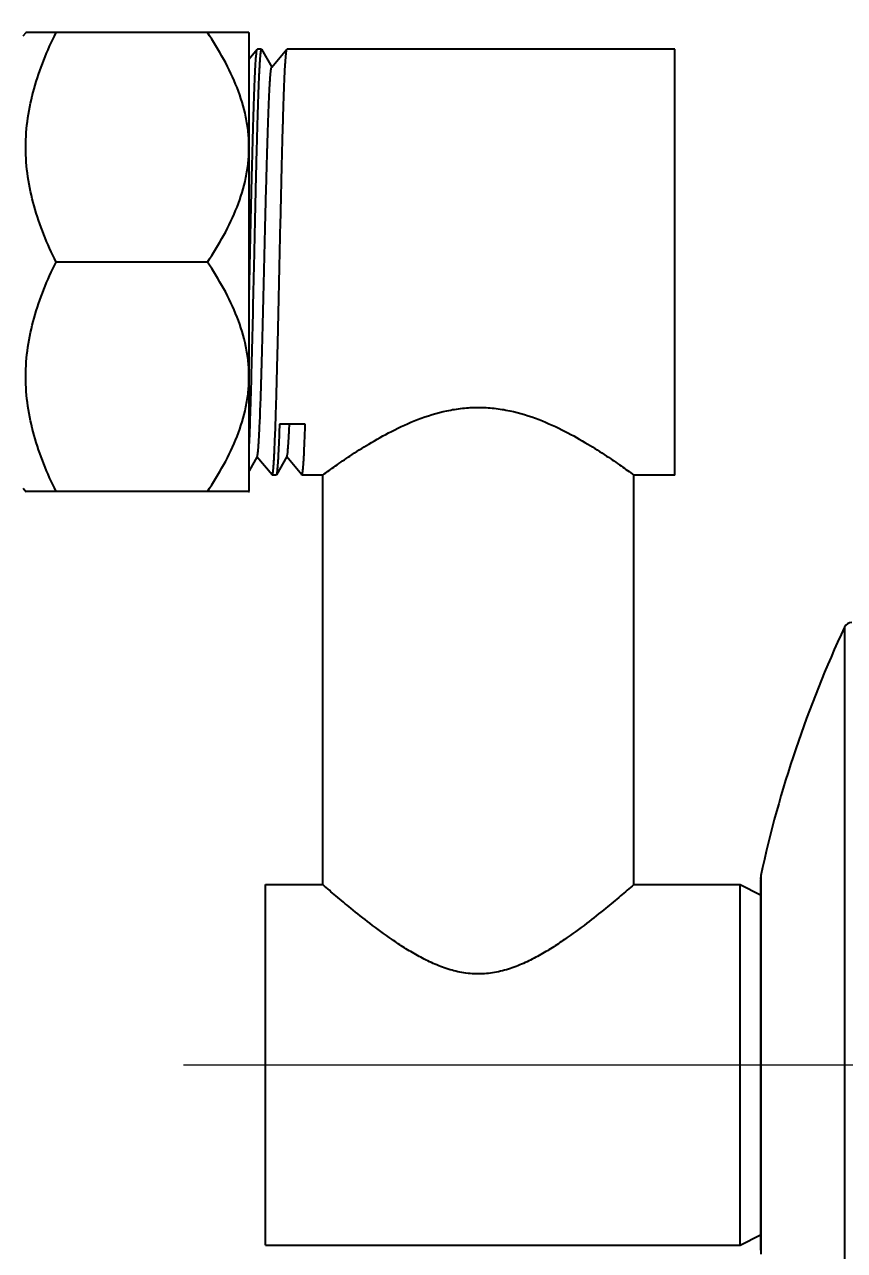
# Model space of a CAD drawing. Header units: millimetres. Extents: x -244938 to -244097, y -22577 to -21982.
# Drawn here: x -244247.1 to -244197, y -22418.7 to -22343.9 of the extents above; entities that cross this region are included whole.
import ezdxf

# ---------------------------------------------------------------- set-up
doc = ezdxf.new("R2010")
doc.units = ezdxf.units.MM
doc.linetypes.add('CENTERX2', pattern=[101.6, 63.5, -12.7, 12.7, -12.7])
doc.layers.add('CENTER', color=1, linetype='CENTERX2', lineweight=15)
doc.styles.get("Standard").update_dxf_attribs({"font": 'arial.ttf'})
doc.dimstyles.new('겸용-샤워욕조용1', dxfattribs={"dimscale": 0.6, "dimtxt": 10, "dimasz": 10, "dimexe": 1.5, "dimexo": 1.5, "dimgap": 1, "dimtad": 0, "dimtih": 1, "dimtoh": 1, "dimdec": 1, "dimdsep": 46, "dimtxsty": 'Standard', "dimcen": 2.5, "dimclrd": 5, "dimclre": 5, "dimclrt": 5, "dimadec": 1, "dimazin": 2, "dimtfac": 1, "dimtdec": 1, "dimtmove": 0, "dimatfit": 3, "dimfxl": 1.25, "dimarcsym": 0})

# ---------------------------------------------------------------- blocks, each defined once
blk = doc.blocks.new('*D19')
at = {"color": 5, "lineweight": -2, "transparency": 16777216}
for p, q in [((-244237.829, -22219.618), (-244451.358, -22219.618)), ((-244450.458, -22225.618), (-244450.458, -22350.66)), ((-244450.458, -22484.77), (-244450.458, -22359.727)), ((-244442.66, -22490.77), (-244451.358, -22490.77))]:
    blk.add_line(p, q, dxfattribs=at)
at = {"color": 5, "transparency": 16777216}
for points in [[(-244451.458, -22225.618), (-244449.458, -22225.618), (-244450.458, -22219.618)], [(-244451.458, -22484.77), (-244449.458, -22484.77), (-244450.458, -22490.77)]]:
    blk.add_solid(points, dxfattribs=at)
at = {"layer": 'Defpoints', "color": 0, "transparency": 16777216}
for p in [(-244236.929, -22219.618), (-244450.458, -22490.77), (-244441.76, -22490.77)]:
    blk.add_point(p, dxfattribs=at)
at = {"color": 5, "transparency": 16777216, "insert": (-244450.458, -22355.194), "char_height": 6, "attachment_point": 5}
blk.add_mtext('(1600)', dxfattribs=at)
blk = doc.blocks.new('*D25')
at = {"color": 5, "lineweight": -2, "transparency": 16777216}
for p, q in [((-244269.557, -22376.229), (-244269.557, -22454.807)), ((-244193.857, -22435.267), (-244193.857, -22454.807)), ((-244263.557, -22453.907), (-244240.075, -22453.907)), ((-244199.857, -22453.907), (-244223.339, -22453.907))]:
    blk.add_line(p, q, dxfattribs=at)
at = {"color": 5, "transparency": 16777216}
for points in [[(-244263.557, -22452.907), (-244263.557, -22454.907), (-244269.557, -22453.907)], [(-244199.857, -22452.907), (-244199.857, -22454.907), (-244193.857, -22453.907)]]:
    blk.add_solid(points, dxfattribs=at)
at = {"layer": 'Defpoints', "color": 0, "transparency": 16777216}
for p in [(-244269.557, -22375.329), (-244193.857, -22434.367), (-244193.857, -22453.907)]:
    blk.add_point(p, dxfattribs=at)
at = {"color": 5, "transparency": 16777216, "insert": (-244231.707, -22453.907), "char_height": 6, "attachment_point": 5}
blk.add_mtext('75.7', dxfattribs=at)
blk = doc.blocks.new('*D15')
at = {"color": 5, "lineweight": -2, "transparency": 16777216}
for p, q in [((-244398.3, -22366.194), (-244398.3, -22476.773)), ((-244193.857, -22455.707), (-244193.857, -22476.773)), ((-244392.3, -22475.873), (-244306.841, -22475.873)), ((-244199.857, -22475.873), (-244285.316, -22475.873))]:
    blk.add_line(p, q, dxfattribs=at)
at = {"color": 5, "transparency": 16777216}
for points in [[(-244392.3, -22474.873), (-244392.3, -22476.873), (-244398.3, -22475.873)], [(-244199.857, -22474.873), (-244199.857, -22476.873), (-244193.857, -22475.873)]]:
    blk.add_solid(points, dxfattribs=at)
at = {"layer": 'Defpoints', "color": 0, "transparency": 16777216}
for p in [(-244398.3, -22365.294), (-244193.857, -22454.807), (-244193.857, -22475.873)]:
    blk.add_point(p, dxfattribs=at)
at = {"color": 5, "transparency": 16777216, "insert": (-244296.079, -22475.873), "char_height": 6, "attachment_point": 5}
blk.add_mtext('204.4', dxfattribs=at)

msp = doc.modelspace()

# ---------------------------------------------------------------- linework, layer by layer
at = {"linetype": 'Continuous'}
for p, q in [((-244247.157, -22344.56), (-244246.978, -22344.349)), ((-244233.361, -22344.367), (-244246.993, -22344.367)), ((-244233.381, -22344.35), (-244233.357, -22344.37)), ((-244233.357, -22372.364), (-244233.357, -22344.371)), ((-244233.357, -22345.967), (-244232.857, -22345.372)), ((-244232.857, -22345.372), (-244232.85, -22345.367)), ((-244232.609, -22345.367), (-244232.85, -22345.367)), ((-244232.598, -22345.377), (-244232.609, -22345.367)), ((-244232.598, -22345.377), (-244231.963, -22346.475)), ((-244231.976, -22346.483), (-244231.043, -22345.372)), ((-244231.043, -22345.372), (-244231.036, -22345.367)), ((-244207.357, -22345.367), (-244231.036, -22345.367)), ((-244207.357, -22371.367), (-244207.357, -22345.367)), ((-244235.902, -22358.367), (-244245.147, -22358.367)), ((-244229.925, -22368.269), (-244231.498, -22368.269)), ((-244232.862, -22370.246), (-244233.357, -22371.102)), ((-244231.95, -22371.363), (-244232.873, -22370.264)), ((-244231.048, -22370.246), (-244231.691, -22371.357)), ((-244230.136, -22371.363), (-244231.059, -22370.264)), ((-244231.95, -22371.363), (-244231.943, -22371.367)), ((-244231.702, -22371.367), (-244231.943, -22371.367)), ((-244231.691, -22371.357), (-244231.702, -22371.367)), ((-244230.136, -22371.363), (-244230.129, -22371.367)), ((-244228.857, -22371.367), (-244230.129, -22371.367)), ((-244228.857, -22396.367), (-244228.857, -22371.367)), ((-244209.857, -22396.367), (-244209.857, -22371.367)), ((-244207.357, -22371.367), (-244209.857, -22371.367)), ((-244247.157, -22372.174), (-244246.978, -22372.385)), ((-244233.361, -22372.367), (-244246.993, -22372.367)), ((-244233.381, -22372.384), (-244233.357, -22372.364)), ((-244196.993, -22380.655), (-244196.993, -22434.079)), ((-244202.105, -22395.805), (-244202.128, -22396.017)), ((-244202.128, -22396.056), (-244202.128, -22418.678)), ((-244202.105, -22395.805), (-244202.105, -22418.929)), ((-244232.357, -22418.367), (-244232.357, -22396.367)), ((-244232.357, -22396.367), (-244228.857, -22396.367)), ((-244209.857, -22396.367), (-244203.357, -22396.367)), ((-244203.357, -22418.367), (-244203.357, -22396.367)), ((-244203.357, -22396.367), (-244202.128, -22396.982)), ((-244203.357, -22418.367), (-244202.128, -22417.752)), ((-244232.357, -22418.367), (-244203.357, -22418.367))]:
    msp.add_line(p, q, dxfattribs=at)
for centre, radius, start, end in [((-244196.54, -22380.867), 0.5, 90, 154.94174), ((-244132.128, -22410.982), 71.604, 154.94174, 167.76269)]:
    msp.add_arc(centre, radius, start, end, dxfattribs=at)
for points, knots in [([(-244245.147, -22358.367), (-244245.419, -22357.815), (-244245.922, -22356.696), (-244246.517, -22354.961), (-244246.903, -22353.179), (-244247.038, -22351.367), (-244246.903, -22349.555), (-244246.517, -22347.773), (-244245.922, -22346.038), (-244245.419, -22344.919), (-244245.147, -22344.367)], [0, 0, 0, 0, 0.1264, 0.251772, 0.376187, 0.5, 0.623813, 0.748228, 0.873599, 1, 1, 1, 1]), ([(-244235.902, -22358.367), (-244235.543, -22357.836), (-244234.869, -22356.753), (-244234.046, -22355.036), (-244233.584, -22353.529), (-244233.393, -22352.297), (-244233.345, -22351.367), (-244233.393, -22350.437), (-244233.584, -22349.206), (-244234.046, -22347.698), (-244234.869, -22345.982), (-244235.543, -22344.898), (-244235.902, -22344.367)], [0, 0, 0, 0, 0.127249, 0.252923, 0.376955, 0.438557, 0.5, 0.561443, 0.623045, 0.747077, 0.872751, 1, 1, 1, 1]), ([(-244233.303, -22358.367), (-244233.285, -22357.536), (-244233.248, -22355.904), (-244233.202, -22353.893), (-244233.164, -22352.353), (-244233.137, -22351.274), (-244233.109, -22350.262), (-244233.081, -22349.325), (-244233.054, -22348.473), (-244233.026, -22347.712), (-244232.999, -22347.051), (-244232.975, -22346.564), (-244232.956, -22346.23), (-244232.942, -22346.02), (-244232.928, -22345.84), (-244232.914, -22345.689), (-244232.901, -22345.567), (-244232.888, -22345.475), (-244232.876, -22345.417), (-244232.866, -22345.386), (-244232.86, -22345.375), (-244232.857, -22345.372)], [0, 0, 0, 0, 0.191766, 0.3764, 0.463891, 0.547066, 0.625151, 0.69742, 0.763204, 0.821888, 0.872929, 0.915857, 0.93415, 0.950275, 0.964194, 0.975875, 0.985298, 0.992448, 0.997325, 0.998927, 1, 1, 1, 1]), ([(-244232.609, -22345.367), (-244232.612, -22345.367), (-244232.618, -22345.372), (-244232.628, -22345.393), (-244232.64, -22345.44), (-244232.654, -22345.518), (-244232.667, -22345.627), (-244232.681, -22345.767), (-244232.695, -22345.937), (-244232.709, -22346.137), (-244232.723, -22346.366), (-244232.737, -22346.625), (-244232.757, -22347.025), (-244232.781, -22347.593), (-244232.809, -22348.35), (-244232.837, -22349.204), (-244232.865, -22350.146), (-244232.893, -22351.168), (-244232.921, -22352.259), (-244232.96, -22353.821), (-244233.007, -22355.863), (-244233.044, -22357.522), (-244233.062, -22358.367)], [0, 0, 0, 0, 0.000622, 0.001676, 0.005443, 0.01154, 0.019991, 0.030785, 0.043902, 0.059316, 0.076989, 0.096882, 0.118947, 0.169376, 0.227796, 0.293647, 0.366293, 0.445038, 0.529123, 0.617742, 0.805123, 1, 1, 1, 1]), ([(-244231.489, -22358.367), (-244231.471, -22357.536), (-244231.434, -22355.904), (-244231.388, -22353.893), (-244231.35, -22352.353), (-244231.323, -22351.274), (-244231.295, -22350.262), (-244231.267, -22349.325), (-244231.24, -22348.473), (-244231.212, -22347.712), (-244231.185, -22347.051), (-244231.161, -22346.564), (-244231.142, -22346.23), (-244231.128, -22346.02), (-244231.114, -22345.84), (-244231.1, -22345.689), (-244231.087, -22345.567), (-244231.074, -22345.475), (-244231.062, -22345.417), (-244231.052, -22345.386), (-244231.046, -22345.375), (-244231.043, -22345.372)], [0, 0, 0, 0, 0.191766, 0.376402, 0.463893, 0.547067, 0.625151, 0.697421, 0.763205, 0.82189, 0.872931, 0.915859, 0.934152, 0.950276, 0.964195, 0.975876, 0.985299, 0.992448, 0.997325, 0.998928, 1, 1, 1, 1]), ([(-244232.862, -22370.246), (-244232.856, -22370.234), (-244232.846, -22370.2), (-244232.832, -22370.135), (-244232.819, -22370.043), (-244232.806, -22369.924), (-244232.792, -22369.778), (-244232.772, -22369.532), (-244232.749, -22369.161), (-244232.722, -22368.643), (-244232.694, -22368.029), (-244232.667, -22367.327), (-244232.64, -22366.542), (-244232.612, -22365.682), (-244232.574, -22364.409), (-244232.528, -22362.693), (-244232.474, -22360.532), (-244232.419, -22358.29), (-244232.365, -22356.052), (-244232.319, -22354.225), (-244232.281, -22352.827), (-244232.254, -22351.849), (-244232.226, -22350.93), (-244232.199, -22350.08), (-244232.171, -22349.306), (-244232.144, -22348.616), (-244232.117, -22348.015), (-244232.093, -22347.573), (-244232.074, -22347.268), (-244232.06, -22347.078), (-244232.046, -22346.913), (-244232.033, -22346.775), (-244232.019, -22346.664), (-244232.006, -22346.579), (-244231.994, -22346.525), (-244231.984, -22346.496), (-244231.979, -22346.486), (-244231.976, -22346.483)], [0, 0, 0, 0, 0.001686, 0.004474, 0.008384, 0.013415, 0.019558, 0.026802, 0.044526, 0.066431, 0.092316, 0.121947, 0.15505, 0.191323, 0.230433, 0.315701, 0.407727, 0.503133, 0.59842, 0.690089, 0.733508, 0.774779, 0.813522, 0.849381, 0.882028, 0.911162, 0.936517, 0.957862, 0.966967, 0.975001, 0.981947, 0.987787, 0.992512, 0.996116, 0.9986, 0.99943, 1, 1, 1, 1]), ([(-244245.147, -22372.367), (-244245.419, -22371.815), (-244245.922, -22370.696), (-244246.517, -22368.961), (-244246.903, -22367.179), (-244247.038, -22365.367), (-244246.903, -22363.555), (-244246.517, -22361.773), (-244245.922, -22360.038), (-244245.419, -22358.919), (-244245.147, -22358.367)], [0, 0, 0, 0, 0.126401, 0.251772, 0.376188, 0.5, 0.623813, 0.748228, 0.8736, 1, 1, 1, 1]), ([(-244235.902, -22372.367), (-244235.543, -22371.836), (-244234.869, -22370.753), (-244234.046, -22369.036), (-244233.584, -22367.529), (-244233.393, -22366.297), (-244233.345, -22365.367), (-244233.393, -22364.437), (-244233.584, -22363.206), (-244234.046, -22361.698), (-244234.869, -22359.982), (-244235.543, -22358.898), (-244235.902, -22358.367)], [0, 0, 0, 0, 0.127249, 0.252923, 0.376955, 0.438557, 0.5, 0.561443, 0.623045, 0.747077, 0.872751, 1, 1, 1, 1]), ([(-244233.357, -22360.782), (-244233.353, -22360.582), (-244233.334, -22359.777), (-244233.317, -22358.972), (-244233.303, -22358.367)], [0, 0, 0, 0, 0.248122, 1, 1, 1, 1]), ([(-244233.062, -22358.367), (-244233.087, -22359.461), (-244233.134, -22361.578), (-244233.205, -22364.581), (-244233.275, -22367.182), (-244233.328, -22368.759), (-244233.357, -22369.451)], [0, 0, 0, 0, 0.296087, 0.572996, 0.812807, 1, 1, 1, 1]), ([(-244231.943, -22371.367), (-244231.94, -22371.367), (-244231.933, -22371.362), (-244231.923, -22371.341), (-244231.911, -22371.295), (-244231.898, -22371.216), (-244231.884, -22371.107), (-244231.87, -22370.967), (-244231.856, -22370.797), (-244231.842, -22370.597), (-244231.828, -22370.368), (-244231.814, -22370.11), (-244231.795, -22369.709), (-244231.771, -22369.142), (-244231.743, -22368.384), (-244231.714, -22367.53), (-244231.686, -22366.588), (-244231.658, -22365.566), (-244231.63, -22364.476), (-244231.592, -22362.914), (-244231.545, -22360.871), (-244231.508, -22359.212), (-244231.489, -22358.367)], [0, 0, 0, 0, 0.000622, 0.001676, 0.005443, 0.01154, 0.019991, 0.030785, 0.043903, 0.059317, 0.076991, 0.096883, 0.118948, 0.169377, 0.227797, 0.293647, 0.366293, 0.445038, 0.529124, 0.617744, 0.805124, 1, 1, 1, 1]), ([(-244228.857, -22371.367), (-244228.602, -22371.181), (-244228.054, -22370.787), (-244227.12, -22370.149), (-244225.985, -22369.428), (-244224.62, -22368.658), (-244223.044, -22367.935), (-244221.58, -22367.48), (-244220.328, -22367.277), (-244219.357, -22367.223), (-244218.387, -22367.277), (-244217.134, -22367.48), (-244215.671, -22367.935), (-244214.095, -22368.658), (-244212.729, -22369.428), (-244211.594, -22370.149), (-244210.66, -22370.787), (-244210.112, -22371.181), (-244209.857, -22371.367)], [0, 0, 0, 0, 0.04496, 0.096206, 0.161207, 0.236479, 0.319425, 0.407999, 0.453768, 0.5, 0.546232, 0.592001, 0.680575, 0.763521, 0.838793, 0.903794, 0.95504, 1, 1, 1, 1]), ([(-244231.498, -22368.269), (-244231.506, -22368.491), (-244231.521, -22368.911), (-244231.545, -22369.503), (-244231.568, -22370.018), (-244231.592, -22370.452), (-244231.613, -22370.761), (-244231.63, -22370.966), (-244231.641, -22371.087), (-244231.653, -22371.187), (-244231.665, -22371.264), (-244231.676, -22371.318), (-244231.685, -22371.348), (-244231.691, -22371.357)], [0, 0, 0, 0, 0.215269, 0.406999, 0.573701, 0.714281, 0.827811, 0.874179, 0.913516, 0.945772, 0.970911, 0.988941, 1, 1, 1, 1]), ([(-244231.048, -22370.246), (-244231.044, -22370.238), (-244231.037, -22370.218), (-244231.028, -22370.181), (-244231.018, -22370.13), (-244231.004, -22370.035), (-244230.987, -22369.883), (-244230.968, -22369.662), (-244230.949, -22369.389), (-244230.93, -22369.065), (-244230.91, -22368.693), (-244230.898, -22368.428), (-244230.892, -22368.288)], [0, 0, 0, 0, 0.013035, 0.032635, 0.058959, 0.092038, 0.178415, 0.291545, 0.430925, 0.595954, 0.785912, 1, 1, 1, 1]), ([(-244230.129, -22371.367), (-244230.126, -22371.367), (-244230.121, -22371.363), (-244230.111, -22371.346), (-244230.1, -22371.309), (-244230.089, -22371.246), (-244230.076, -22371.158), (-244230.064, -22371.045), (-244230.051, -22370.908), (-244230.039, -22370.746), (-244230.021, -22370.483), (-244229.999, -22370.096), (-244229.974, -22369.563), (-244229.949, -22368.945), (-244229.933, -22368.503), (-244229.925, -22368.269)], [0, 0, 0, 0, 0.002281, 0.005945, 0.018762, 0.039389, 0.067941, 0.104405, 0.148734, 0.200863, 0.260694, 0.402981, 0.574541, 0.774115, 1, 1, 1, 1]), ([(-244209.857, -22396.367), (-244210.125, -22396.598), (-244210.694, -22397.085), (-244211.649, -22397.877), (-244212.782, -22398.778), (-244213.872, -22399.581), (-244214.847, -22400.227), (-244215.642, -22400.704), (-244216.49, -22401.141), (-244217.395, -22401.507), (-244218.194, -22401.717), (-244218.855, -22401.807), (-244219.357, -22401.829), (-244219.859, -22401.807), (-244220.52, -22401.717), (-244221.319, -22401.507), (-244222.224, -22401.141), (-244223.072, -22400.704), (-244223.868, -22400.227), (-244224.842, -22399.581), (-244225.932, -22398.778), (-244227.066, -22397.877), (-244228.02, -22397.085), (-244228.589, -22396.598), (-244228.857, -22396.367)], [0, 0, 0, 0, 0.04753, 0.100639, 0.166818, 0.242187, 0.282434, 0.324038, 0.366795, 0.410524, 0.455017, 0.477477, 0.5, 0.522523, 0.544983, 0.589476, 0.633206, 0.675963, 0.717566, 0.757813, 0.833182, 0.899361, 0.95247, 1, 1, 1, 1])]:
    msp.add_open_spline(points, degree=3, knots=knots, dxfattribs=at)
at = {"layer": 'CENTER'}
msp.add_line((-244237.357, -22407.367), (-244163.918, -22407.367), dxfattribs=at)

# ---------------------------------------------------------------- dimensions: what is measured, and where the dimension line sits
at = {"color": 1}
dim = msp.add_linear_dim(base=(-244450.458, -22490.77), p1=(-244236.929, -22219.618), p2=(-244441.76, -22490.77), angle=90, text='(1600)', dimstyle='겸용-샤워욕조용1', dxfattribs=at)
dim.commit()
dim.dimension.update_dxf_attribs({"geometry": '*D19', "text_midpoint": (-244450.458, -22355.194)})
for base, p1, p2, picture, middle in [((-244193.857, -22475.873), (-244398.3, -22365.294), (-244193.857, -22454.807), '*D15', (-244296.079, -22475.873)), ((-244193.857, -22453.907), (-244269.557, -22375.329), (-244193.857, -22434.367), '*D25', (-244231.707, -22453.907))]:
    dim = msp.add_linear_dim(base=base, p1=p1, p2=p2, dimstyle='겸용-샤워욕조용1', dxfattribs=at)
    dim.commit()
    dim.dimension.update_dxf_attribs({"geometry": picture, "text_midpoint": middle})

doc.saveas('drawing.dxf')
